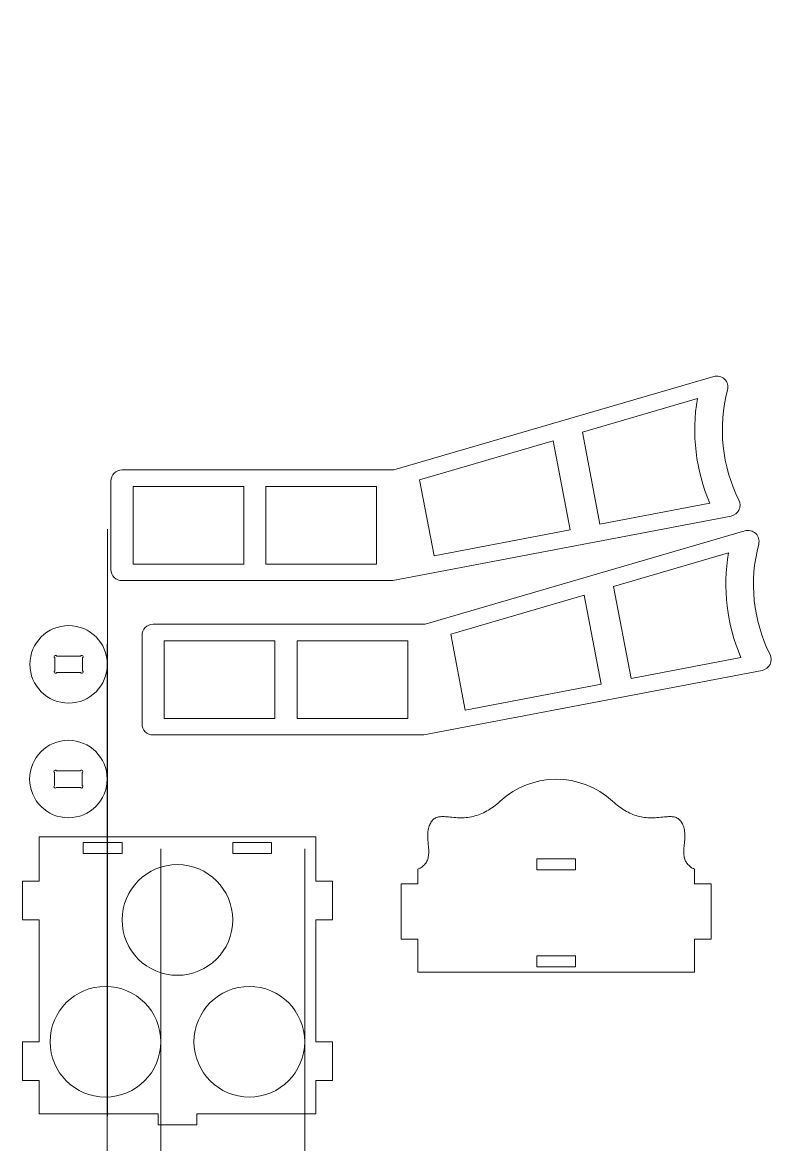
# Model space of a CAD drawing. Header units: millimetres. Extents: x -583 to 544, y -1993 to 850.
# Drawn here: x -97.5 to 173.3, y -208.2 to 197.3 of the extents above; entities that cross this region are included whole.
import ezdxf

# ---------------------------------------------------------------- set-up
doc = ezdxf.new("R2010")
doc.units = ezdxf.units.MM
doc.header["$MEASUREMENT"] = 0
doc.layers.add('layer 1', color=7, linetype='Continuous')

msp = doc.modelspace()

# ---------------------------------------------------------------- linework, layer by layer
at = {"layer": 'layer 1', "lineweight": 15}
for points, knots in [([(-66.7697, -34.6807), (-66.7697, -26.9487), (-73.0377, -20.6807), (-80.7697, -20.6807), (-80.7697, -20.6807), (-88.5017, -20.6807), (-94.7697, -26.9487), (-94.7697, -34.6807), (-94.7697, -34.6807), (-94.7697, -42.4126), (-88.5017, -48.6807), (-80.7698, -48.6807), (-80.7698, -48.6807), (-73.0378, -48.6807), (-66.7697, -42.4128), (-66.7697, -34.6808), (-66.7697, 197.2792), (-66.7697, -498.6007), (-66.7697, -34.6807)], [0, 0, 0, 0, 0.2, 0.2, 0.2, 0.2, 0.4, 0.4, 0.4, 0.4, 0.6, 0.6, 0.6, 0.6, 1, 1, 1, 1.0001, 1.0001, 1.0001, 1.0001]), ([(-47.4649, -171.0619), (-47.4649, -160.0162), (-56.4192, -151.0619), (-67.4649, -151.0619), (-67.4649, -151.0619), (-78.5106, -151.0619), (-87.4649, -160.0162), (-87.4649, -171.0618), (-87.4649, -171.0618), (-87.4649, -182.1075), (-78.5107, -191.0619), (-67.465, -191.0619), (-67.465, -191.0619), (-56.4193, -191.0619), (-47.465, -182.1077), (-47.4649, -171.062), (-47.4619, 160.309), (-47.4649, -833.8039), (-47.4649, -171.0619)], [0, 0, 0, 0, 0.2, 0.2, 0.2, 0.2, 0.4, 0.4, 0.4, 0.4, 0.6, 0.6, 0.6, 0.6, 1, 1, 1, 1.0001, 1.0001, 1.0001, 1.0001]), ([(4.5351, -171.0619), (4.5351, -160.0162), (-4.4192, -151.0619), (-15.4649, -151.0619), (-15.4649, -151.0619), (-26.5106, -151.0619), (-35.4649, -160.0162), (-35.4649, -171.0618), (-35.4649, -171.0618), (-35.4649, -182.1075), (-26.5107, -191.0619), (-15.465, -191.0619), (-15.465, -191.0619), (-4.4193, -191.0619), (4.535, -182.1077), (4.5351, -171.062), (4.5381, 160.309), (4.5351, -833.8039), (4.5351, -171.0619)], [0, 0, 0, 0, 0.2, 0.2, 0.2, 0.2, 0.4, 0.4, 0.4, 0.4, 0.6, 0.6, 0.6, 0.6, 1, 1, 1, 1.0001, 1.0001, 1.0001, 1.0001]), ([(-66.8534, -76.1307), (-66.8534, -68.3987), (-73.1214, -62.1307), (-80.8534, -62.1307), (-80.8534, -62.1307), (-88.5854, -62.1307), (-94.8534, -68.3987), (-94.8534, -76.1307), (-94.8534, -76.1307), (-94.8534, -83.8626), (-88.5854, -90.1307), (-80.8535, -90.1307), (-80.8535, -90.1307), (-73.1215, -90.1307), (-66.8534, -83.8628), (-66.8534, -76.1308), (-66.8534, 155.8292), (-66.8534, -540.0507), (-66.8534, -76.1307)], [0, 0, 0, 0, 0.2, 0.2, 0.2, 0.2, 0.4, 0.4, 0.4, 0.4, 0.6, 0.6, 0.6, 0.6, 1, 1, 1, 1.0001, 1.0001, 1.0001, 1.0001]), ([(157.371, 64.4967), (157.737, 65.8911), (157.3245, 67.3745), (156.2911, 68.3797), (156.2911, 68.3797), (155.2578, 69.3848), (153.7635, 69.7562), (152.3798, 69.3518)], [0, 0, 0, 0, 0.33333333, 0.33333333, 0.33333333, 0.33333333, 1, 1, 1, 1]), ([(-61.4729, 35.5708), (-62.5338, 35.5708), (-63.5512, 35.1494), (-64.3014, 34.3992), (-64.3014, 34.3992), (-65.0515, 33.6491), (-65.4729, 32.6317), (-65.4729, 31.5708)], [0, 0, 0, 0, 0.33333333, 0.33333333, 0.33333333, 0.33333333, 1, 1, 1, 1]), ([(158.6402, 18.9194), (159.8695, 19.1541), (160.9181, 19.9506), (161.4739, 21.0719), (161.4739, 21.0719), (162.0298, 22.1931), (162.0288, 23.5099), (161.4713, 24.6304)], [0, 0, 0, 0, 0.33333333, 0.33333333, 0.33333333, 0.33333333, 1, 1, 1, 1]), ([(168.6128, 8.7238), (168.9788, 10.1182), (168.5663, 11.6016), (167.5329, 12.6068), (167.5329, 12.6068), (166.4996, 13.6119), (165.0053, 13.9833), (163.6216, 13.5789)], [0, 0, 0, 0, 0.33333333, 0.33333333, 0.33333333, 0.33333333, 1, 1, 1, 1]), ([(-65.4729, -0.4292), (-65.4729, -1.4901), (-65.0515, -2.5075), (-64.3014, -3.2576), (-64.3014, -3.2576), (-63.5512, -4.0078), (-62.5338, -4.4292), (-61.4729, -4.4292)], [0, 0, 0, 0, 0.33333333, 0.33333333, 0.33333333, 0.33333333, 1, 1, 1, 1]), ([(-50.2311, -20.2021), (-51.292, -20.2021), (-52.3094, -20.6235), (-53.0596, -21.3737), (-53.0596, -21.3737), (-53.8097, -22.1238), (-54.2311, -23.1412), (-54.2311, -24.2021)], [0, 0, 0, 0, 0.33333333, 0.33333333, 0.33333333, 0.33333333, 1, 1, 1, 1]), ([(-85.0867, -31.6807), (-85.1918, -31.4987), (-85.3995, -31.4018), (-85.6065, -31.4383), (-85.6065, -31.4383), (-85.8135, -31.4748), (-85.9756, -31.6369), (-86.0121, -31.8439), (-86.0121, -31.8439), (-86.0486, -32.0509), (-85.9517, -32.2586), (-85.7697, -32.3637)], [0, 0, 0, 0, 0.25, 0.25, 0.25, 0.25, 0.5, 0.5, 0.5, 0.5, 1, 1, 1, 1]), ([(-75.7697, -32.3637), (-75.5877, -32.2586), (-75.4908, -32.0509), (-75.5273, -31.8439), (-75.5273, -31.8439), (-75.5638, -31.6369), (-75.7259, -31.4748), (-75.9329, -31.4383), (-75.9329, -31.4383), (-76.1399, -31.4018), (-76.3476, -31.4987), (-76.4527, -31.6807)], [0, 0, 0, 0, 0.25, 0.25, 0.25, 0.25, 0.5, 0.5, 0.5, 0.5, 1, 1, 1, 1]), ([(169.882, -36.8535), (171.1113, -36.6188), (172.1599, -35.8223), (172.7157, -34.701), (172.7157, -34.701), (173.2716, -33.5798), (173.2706, -32.263), (172.7131, -31.1425)], [0, 0, 0, 0, 0.33333333, 0.33333333, 0.33333333, 0.33333333, 1, 1, 1, 1]), ([(-85.7697, -36.9977), (-85.9517, -37.1028), (-86.0486, -37.3105), (-86.0121, -37.5175), (-86.0121, -37.5175), (-85.9756, -37.7245), (-85.8135, -37.8866), (-85.6065, -37.9231), (-85.6065, -37.9231), (-85.3995, -37.9596), (-85.1918, -37.8627), (-85.0867, -37.6807)], [0, 0, 0, 0, 0.25, 0.25, 0.25, 0.25, 0.5, 0.5, 0.5, 0.5, 1, 1, 1, 1]), ([(-76.4527, -37.6807), (-76.3476, -37.8627), (-76.1399, -37.9596), (-75.9329, -37.9231), (-75.9329, -37.9231), (-75.7259, -37.8866), (-75.5638, -37.7245), (-75.5273, -37.5175), (-75.5273, -37.5175), (-75.4908, -37.3105), (-75.5877, -37.1028), (-75.7697, -36.9977)], [0, 0, 0, 0, 0.25, 0.25, 0.25, 0.25, 0.5, 0.5, 0.5, 0.5, 1, 1, 1, 1]), ([(-54.2311, -56.2021), (-54.2311, -57.263), (-53.8097, -58.2804), (-53.0596, -59.0305), (-53.0596, -59.0305), (-52.3094, -59.7807), (-51.292, -60.2021), (-50.2311, -60.2021)], [0, 0, 0, 0, 0.33333333, 0.33333333, 0.33333333, 0.33333333, 1, 1, 1, 1]), ([(-85.1704, -73.1307), (-85.2755, -72.9487), (-85.4832, -72.8518), (-85.6902, -72.8883), (-85.6902, -72.8883), (-85.8972, -72.9248), (-86.0593, -73.0869), (-86.0958, -73.2939), (-86.0958, -73.2939), (-86.1323, -73.5009), (-86.0354, -73.7086), (-85.8534, -73.8137)], [0, 0, 0, 0, 0.25, 0.25, 0.25, 0.25, 0.5, 0.5, 0.5, 0.5, 1, 1, 1, 1]), ([(-75.8534, -73.8137), (-75.6714, -73.7086), (-75.5745, -73.5009), (-75.611, -73.2939), (-75.611, -73.2939), (-75.6475, -73.0869), (-75.8096, -72.9248), (-76.0166, -72.8883), (-76.0166, -72.8883), (-76.2236, -72.8518), (-76.4313, -72.9487), (-76.5364, -73.1307)], [0, 0, 0, 0, 0.25, 0.25, 0.25, 0.25, 0.5, 0.5, 0.5, 0.5, 1, 1, 1, 1]), ([(-85.8534, -78.4477), (-86.0354, -78.5528), (-86.1323, -78.7605), (-86.0958, -78.9675), (-86.0958, -78.9675), (-86.0593, -79.1745), (-85.8972, -79.3366), (-85.6902, -79.3731), (-85.6902, -79.3731), (-85.4832, -79.4096), (-85.2755, -79.3127), (-85.1704, -79.1307)], [0, 0, 0, 0, 0.25, 0.25, 0.25, 0.25, 0.5, 0.5, 0.5, 0.5, 1, 1, 1, 1]), ([(-76.5364, -79.1307), (-76.4313, -79.3127), (-76.2236, -79.4096), (-76.0166, -79.3731), (-76.0166, -79.3731), (-75.8096, -79.3366), (-75.6475, -79.1745), (-75.611, -78.9675), (-75.611, -78.9675), (-75.5745, -78.7605), (-75.6714, -78.5528), (-75.8534, -78.4477)], [0, 0, 0, 0, 0.25, 0.25, 0.25, 0.25, 0.5, 0.5, 0.5, 0.5, 1, 1, 1, 1]), ([(45.4683, -108.7213), (45.4683, -108.7213), (45.8803, -108.5136), (45.8803, -108.5136), (45.8803, -108.5136), (45.8803, -108.5136), (46.2637, -108.298), (46.2637, -108.298), (46.2637, -108.298), (46.2637, -108.298), (46.6195, -108.0746), (46.6195, -108.0746), (46.6195, -108.0746), (46.6195, -108.0746), (46.9486, -107.8438), (46.9486, -107.8438), (46.9486, -107.8438), (46.9486, -107.8438), (47.2519, -107.6058), (47.2519, -107.6058), (47.2519, -107.6058), (47.2519, -107.6058), (47.5305, -107.3607), (47.5305, -107.3607), (47.5305, -107.3607), (47.5305, -107.3607), (47.7852, -107.109), (47.7852, -107.109), (47.7852, -107.109), (47.7852, -107.109), (48.017, -106.8507), (48.017, -106.8507), (48.017, -106.8507), (48.017, -106.8507), (48.2774, -106.5172), (48.2774, -106.5172), (48.2774, -106.5172), (48.2774, -106.5172), (48.5049, -106.1744), (48.5049, -106.1744), (48.5049, -106.1744), (48.5049, -106.1744), (48.7015, -105.8226), (48.7015, -105.8226), (48.7015, -105.8226), (48.7015, -105.8226), (48.869, -105.4624), (48.869, -105.4624), (48.869, -105.4624), (48.869, -105.4624), (49.0094, -105.0944), (49.0094, -105.0944), (49.0094, -105.0944), (49.0094, -105.0944), (49.1307, -104.6959), (49.1307, -104.6959), (49.1307, -104.6959), (49.1307, -104.6959), (49.2257, -104.2897), (49.2257, -104.2897), (49.2257, -104.2897), (49.2257, -104.2897), (49.2968, -103.8763), (49.2968, -103.8763), (49.2968, -103.8763), (49.2968, -103.8763), (49.3461, -103.4563), (49.3461, -103.4563), (49.3461, -103.4563), (49.3461, -103.4563), (49.376, -103.0303), (49.376, -103.0303), (49.376, -103.0303), (49.376, -103.0303), (49.3886, -102.5989), (49.3886, -102.5989), (49.3886, -102.5989), (49.3886, -102.5989), (49.3844, -102.0842), (49.3844, -102.0842), (49.3844, -102.0842), (49.3844, -102.0842), (49.3631, -101.5638), (49.3631, -101.5638), (49.3631, -101.5638), (49.3631, -101.5638), (49.3282, -101.0386), (49.3282, -101.0386), (49.3282, -101.0386), (49.3282, -101.0386), (49.2836, -100.5095), (49.2836, -100.5095), (49.2836, -100.5095), (49.2836, -100.5095), (49.2102, -99.7506), (49.2102, -99.7506), (49.2102, -99.7506), (49.2102, -99.7506), (49.135, -98.9885), (49.135, -98.9885), (49.135, -98.9885), (49.135, -98.9885), (49.0686, -98.2261), (49.0686, -98.2261), (49.0686, -98.2261), (49.0686, -98.2261), (49.0217, -97.4661), (49.0217, -97.4661), (49.0217, -97.4661), (49.0217, -97.4661), (49.0054, -96.8724), (49.0054, -96.8724), (49.0054, -96.8724), (49.0054, -96.8724), (49.0118, -96.2837), (49.0118, -96.2837), (49.0118, -96.2837), (49.0118, -96.2837), (49.0421, -95.7025), (49.0421, -95.7025), (49.0421, -95.7025), (49.0421, -95.7025), (49.0973, -95.1317), (49.0973, -95.1317), (49.0973, -95.1317), (49.0973, -95.1317), (49.1782, -94.5742), (49.1782, -94.5742), (49.1782, -94.5742), (49.1782, -94.5742), (49.2854, -94.0327), (49.2854, -94.0327), (49.2854, -94.0327), (49.2854, -94.0327), (49.42, -93.5101), (49.42, -93.5101), (49.42, -93.5101), (49.42, -93.5101), (49.5827, -93.0093), (49.5827, -93.0093), (49.5827, -93.0093), (49.5827, -93.0093), (49.7307, -92.6328), (49.7307, -92.6328), (49.7307, -92.6328), (49.7307, -92.6328), (49.8971, -92.273), (49.8971, -92.273), (49.8971, -92.273), (49.8971, -92.273), (50.082, -91.931), (50.082, -91.931), (50.082, -91.931), (50.082, -91.931), (50.286, -91.6083), (50.286, -91.6083), (50.286, -91.6083), (50.286, -91.6083), (50.5011, -91.3167), (50.5011, -91.3167), (50.5011, -91.3167), (50.5011, -91.3167), (50.7347, -91.0456), (50.7347, -91.0456), (50.7347, -91.0456), (50.7347, -91.0456), (50.987, -90.7961), (50.987, -90.7961), (50.987, -90.7961), (50.987, -90.7961), (51.2584, -90.5696), (51.2584, -90.5696), (51.2584, -90.5696), (51.2584, -90.5696), (51.5494, -90.3672), (51.5494, -90.3672), (51.5494, -90.3672), (51.5494, -90.3672), (51.8602, -90.1901), (51.8602, -90.1901), (51.8602, -90.1901), (51.8602, -90.1901), (52.1718, -90.0475), (52.1718, -90.0475), (52.1718, -90.0475), (52.1718, -90.0475), (52.5017, -89.9296), (52.5017, -89.9296), (52.5017, -89.9296), (52.5017, -89.9296), (52.8501, -89.8374), (52.8501, -89.8374), (52.8501, -89.8374), (52.8501, -89.8374), (53.2171, -89.7707), (53.2171, -89.7707), (53.2171, -89.7707), (53.2171, -89.7707), (53.6024, -89.7272), (53.6024, -89.7272), (53.6024, -89.7272), (53.6024, -89.7272), (54.0306, -89.7036), (54.0306, -89.7036), (54.0306, -89.7036), (54.0306, -89.7036), (54.4785, -89.7002), (54.4785, -89.7002), (54.4785, -89.7002), (54.4785, -89.7002), (54.9456, -89.714), (54.9456, -89.714), (54.9456, -89.714), (54.9456, -89.714), (55.4314, -89.742), (55.4314, -89.742), (55.4314, -89.742), (55.4314, -89.742), (55.9355, -89.7811), (55.9355, -89.7811), (55.9355, -89.7811), (55.9355, -89.7811), (56.4574, -89.8283), (56.4574, -89.8283), (56.4574, -89.8283), (56.4574, -89.8283), (57.0948, -89.8903), (57.0948, -89.8903), (57.0948, -89.8903), (57.0948, -89.8903), (57.7555, -89.9545), (57.7555, -89.9545), (57.7555, -89.9545), (57.7555, -89.9545), (58.4388, -90.0158), (58.4388, -90.0158), (58.4388, -90.0158), (58.4388, -90.0158), (59.1439, -90.0694), (59.1439, -90.0694), (59.1439, -90.0694), (59.1439, -90.0694), (59.7338, -90.1039), (59.7338, -90.1039), (59.7338, -90.1039), (59.7338, -90.1039), (60.3373, -90.1272), (60.3373, -90.1272), (60.3373, -90.1272), (60.3373, -90.1272), (60.954, -90.1368), (60.954, -90.1368), (60.954, -90.1368), (60.954, -90.1368), (61.5834, -90.1299), (61.5834, -90.1299), (61.5834, -90.1299), (61.5834, -90.1299), (62.2251, -90.1039), (62.2251, -90.1039), (62.2251, -90.1039), (62.2251, -90.1039), (62.879, -90.0563), (62.879, -90.0563), (62.879, -90.0563), (62.879, -90.0563), (63.5447, -89.9846), (63.5447, -89.9846), (63.5447, -89.9846), (63.5447, -89.9846), (64.1654, -89.8958), (64.1654, -89.8958), (64.1654, -89.8958), (64.1654, -89.8958), (64.7959, -89.7828), (64.7959, -89.7828), (64.7959, -89.7828), (64.7959, -89.7828), (65.436, -89.644), (65.436, -89.644), (65.436, -89.644), (65.436, -89.644), (66.0857, -89.4775), (66.0857, -89.4775), (66.0857, -89.4775), (66.0857, -89.4775), (66.7449, -89.2814), (66.7449, -89.2814), (66.7449, -89.2814), (66.7449, -89.2814), (67.4135, -89.0539), (67.4135, -89.0539), (67.4135, -89.0539), (67.4135, -89.0539), (67.9939, -88.8324), (67.9939, -88.8324), (67.9939, -88.8324), (67.9939, -88.8324), (68.581, -88.5854), (68.581, -88.5854), (68.581, -88.5854), (68.581, -88.5854), (69.1748, -88.3116), (69.1748, -88.3116), (69.1748, -88.3116), (69.1748, -88.3116), (69.7751, -88.0099), (69.7751, -88.0099), (69.7751, -88.0099), (69.7751, -88.0099), (70.382, -87.6791), (70.382, -87.6791), (70.382, -87.6791), (70.382, -87.6791), (70.9953, -87.318), (70.9953, -87.318), (70.9953, -87.318), (70.9953, -87.318), (71.6149, -86.9256), (71.6149, -86.9256), (71.6149, -86.9256), (71.6149, -86.9256), (72.1885, -86.5373), (72.1885, -86.5373), (72.1885, -86.5373), (72.1885, -86.5373), (72.7673, -86.1207), (72.7673, -86.1207), (72.7673, -86.1207), (72.7673, -86.1207), (73.3513, -85.675), (73.3513, -85.675), (73.3513, -85.675), (73.3513, -85.675), (73.9405, -85.1993), (73.9405, -85.1993), (73.9405, -85.1993), (73.9405, -85.1993), (74.5347, -84.6926), (74.5347, -84.6926), (74.5347, -84.6926), (74.5347, -84.6926), (75.1339, -84.154), (75.1339, -84.154)], [0, 0, 0, 0, 0.01149425, 0.01149425, 0.01149425, 0.01149425, 0.02298851, 0.02298851, 0.02298851, 0.02298851, 0.03448276, 0.03448276, 0.03448276, 0.03448276, 0.04597701, 0.04597701, 0.04597701, 0.04597701, 0.05747126, 0.05747126, 0.05747126, 0.05747126, 0.06896552, 0.06896552, 0.06896552, 0.06896552, 0.08045977, 0.08045977, 0.08045977, 0.08045977, 0.09195402, 0.09195402, 0.09195402, 0.09195402, 0.10344828, 0.10344828, 0.10344828, 0.10344828, 0.11494253, 0.11494253, 0.11494253, 0.11494253, 0.12643678, 0.12643678, 0.12643678, 0.12643678, 0.13793103, 0.13793103, 0.13793103, 0.13793103, 0.14942529, 0.14942529, 0.14942529, 0.14942529, 0.16091954, 0.16091954, 0.16091954, 0.16091954, 0.17241379, 0.17241379, 0.17241379, 0.17241379, 0.18390805, 0.18390805, 0.18390805, 0.18390805, 0.1954023, 0.1954023, 0.1954023, 0.1954023, 0.20689655, 0.20689655, 0.20689655, 0.20689655, 0.2183908, 0.2183908, 0.2183908, 0.2183908, 0.22988506, 0.22988506, 0.22988506, 0.22988506, 0.24137931, 0.24137931, 0.24137931, 0.24137931, 0.25287356, 0.25287356, 0.25287356, 0.25287356, 0.26436782, 0.26436782, 0.26436782, 0.26436782, 0.27586207, 0.27586207, 0.27586207, 0.27586207, 0.28735632, 0.28735632, 0.28735632, 0.28735632, 0.29885057, 0.29885057, 0.29885057, 0.29885057, 0.31034483, 0.31034483, 0.31034483, 0.31034483, 0.32183908, 0.32183908, 0.32183908, 0.32183908, 0.33333333, 0.33333333, 0.33333333, 0.33333333, 0.34482759, 0.34482759, 0.34482759, 0.34482759, 0.35632184, 0.35632184, 0.35632184, 0.35632184, 0.36781609, 0.36781609, 0.36781609, 0.36781609, 0.37931034, 0.37931034, 0.37931034, 0.37931034, 0.3908046, 0.3908046, 0.3908046, 0.3908046, 0.40229885, 0.40229885, 0.40229885, 0.40229885, 0.4137931, 0.4137931, 0.4137931, 0.4137931, 0.42528736, 0.42528736, 0.42528736, 0.42528736, 0.43678161, 0.43678161, 0.43678161, 0.43678161, 0.44827586, 0.44827586, 0.44827586, 0.44827586, 0.45977011, 0.45977011, 0.45977011, 0.45977011, 0.47126437, 0.47126437, 0.47126437, 0.47126437, 0.48275862, 0.48275862, 0.48275862, 0.48275862, 0.49425287, 0.49425287, 0.49425287, 0.49425287, 0.50574713, 0.50574713, 0.50574713, 0.50574713, 0.51724138, 0.51724138, 0.51724138, 0.51724138, 0.52873563, 0.52873563, 0.52873563, 0.52873563, 0.54022989, 0.54022989, 0.54022989, 0.54022989, 0.55172414, 0.55172414, 0.55172414, 0.55172414, 0.56321839, 0.56321839, 0.56321839, 0.56321839, 0.57471264, 0.57471264, 0.57471264, 0.57471264, 0.5862069, 0.5862069, 0.5862069, 0.5862069, 0.59770115, 0.59770115, 0.59770115, 0.59770115, 0.6091954, 0.6091954, 0.6091954, 0.6091954, 0.62068966, 0.62068966, 0.62068966, 0.62068966, 0.63218391, 0.63218391, 0.63218391, 0.63218391, 0.64367816, 0.64367816, 0.64367816, 0.64367816, 0.65517241, 0.65517241, 0.65517241, 0.65517241, 0.66666667, 0.66666667, 0.66666667, 0.66666667, 0.67816092, 0.67816092, 0.67816092, 0.67816092, 0.68965517, 0.68965517, 0.68965517, 0.68965517, 0.70114943, 0.70114943, 0.70114943, 0.70114943, 0.71264368, 0.71264368, 0.71264368, 0.71264368, 0.72413793, 0.72413793, 0.72413793, 0.72413793, 0.73563218, 0.73563218, 0.73563218, 0.73563218, 0.74712644, 0.74712644, 0.74712644, 0.74712644, 0.75862069, 0.75862069, 0.75862069, 0.75862069, 0.77011494, 0.77011494, 0.77011494, 0.77011494, 0.7816092, 0.7816092, 0.7816092, 0.7816092, 0.79310345, 0.79310345, 0.79310345, 0.79310345, 0.8045977, 0.8045977, 0.8045977, 0.8045977, 0.81609195, 0.81609195, 0.81609195, 0.81609195, 0.82758621, 0.82758621, 0.82758621, 0.82758621, 0.83908046, 0.83908046, 0.83908046, 0.83908046, 0.85057471, 0.85057471, 0.85057471, 0.85057471, 0.86206897, 0.86206897, 0.86206897, 0.86206897, 0.87356322, 0.87356322, 0.87356322, 0.87356322, 0.88505747, 0.88505747, 0.88505747, 0.88505747, 0.89655172, 0.89655172, 0.89655172, 0.89655172, 0.90804598, 0.90804598, 0.90804598, 0.90804598, 0.91954023, 0.91954023, 0.91954023, 0.91954023, 0.93103448, 0.93103448, 0.93103448, 0.93103448, 0.94252874, 0.94252874, 0.94252874, 0.94252874, 0.95402299, 0.95402299, 0.95402299, 0.95402299, 0.96551724, 0.96551724, 0.96551724, 0.96551724, 0.97701149, 0.97701149, 0.97701149, 0.97701149, 1, 1, 1, 1]), ([(115.8027, -84.154), (115.8027, -84.154), (116.3465, -84.6439), (116.3465, -84.6439), (116.3465, -84.6439), (116.3465, -84.6439), (116.8861, -85.1075), (116.8861, -85.1075), (116.8861, -85.1075), (116.8861, -85.1075), (117.4216, -85.5455), (117.4216, -85.5455), (117.4216, -85.5455), (117.4216, -85.5455), (117.9529, -85.9586), (117.9529, -85.9586), (117.9529, -85.9586), (117.9529, -85.9586), (118.4799, -86.3474), (118.4799, -86.3474), (118.4799, -86.3474), (118.4799, -86.3474), (119.0026, -86.7126), (119.0026, -86.7126), (119.0026, -86.7126), (119.0026, -86.7126), (119.6131, -87.1137), (119.6131, -87.1137), (119.6131, -87.1137), (119.6131, -87.1137), (120.2175, -87.484), (120.2175, -87.484), (120.2175, -87.484), (120.2175, -87.484), (120.8158, -87.8247), (120.8158, -87.8247), (120.8158, -87.8247), (120.8158, -87.8247), (121.4079, -88.1368), (121.4079, -88.1368), (121.4079, -88.1368), (121.4079, -88.1368), (122.0055, -88.4269), (122.0055, -88.4269), (122.0055, -88.4269), (122.0055, -88.4269), (122.5966, -88.6896), (122.5966, -88.6896), (122.5966, -88.6896), (122.5966, -88.6896), (123.181, -88.926), (123.181, -88.926), (123.181, -88.926), (123.181, -88.926), (123.7586, -89.1373), (123.7586, -89.1373), (123.7586, -89.1373), (123.7586, -89.1373), (124.3294, -89.3247), (124.3294, -89.3247), (124.3294, -89.3247), (124.3294, -89.3247), (124.8933, -89.4892), (124.8933, -89.4892), (124.8933, -89.4892), (124.8933, -89.4892), (125.4503, -89.6321), (125.4503, -89.6321), (125.4503, -89.6321), (125.4503, -89.6321), (126.0912, -89.773), (126.0912, -89.773), (126.0912, -89.773), (126.0912, -89.773), (126.7224, -89.8878), (126.7224, -89.8878), (126.7224, -89.8878), (126.7224, -89.8878), (127.3438, -89.9785), (127.3438, -89.9785), (127.3438, -89.9785), (127.3438, -89.9785), (127.9554, -90.0468), (127.9554, -90.0468), (127.9554, -90.0468), (127.9554, -90.0468), (128.5569, -90.0946), (128.5569, -90.0946), (128.5569, -90.0946), (128.5569, -90.0946), (129.1483, -90.1238), (129.1483, -90.1238), (129.1483, -90.1238), (129.1483, -90.1238), (129.8321, -90.1368), (129.8321, -90.1368), (129.8321, -90.1368), (129.8321, -90.1368), (130.5011, -90.1298), (130.5011, -90.1298), (130.5011, -90.1298), (130.5011, -90.1298), (131.1548, -90.1062), (131.1548, -90.1062), (131.1548, -90.1062), (131.1548, -90.1062), (131.7927, -90.0694), (131.7927, -90.0694), (131.7927, -90.0694), (131.7927, -90.0694), (132.5105, -90.0148), (132.5105, -90.0148), (132.5105, -90.0148), (132.5105, -90.0148), (133.2055, -89.9522), (133.2055, -89.9522), (133.2055, -89.9522), (133.2055, -89.9522), (133.8772, -89.8869), (133.8772, -89.8869), (133.8772, -89.8869), (133.8772, -89.8869), (134.5246, -89.824), (134.5246, -89.824), (134.5246, -89.824), (134.5246, -89.824), (135.1469, -89.769), (135.1469, -89.769), (135.1469, -89.769), (135.1469, -89.769), (135.6178, -89.7345), (135.6178, -89.7345), (135.6178, -89.7345), (135.6178, -89.7345), (136.0724, -89.7105), (136.0724, -89.7105), (136.0724, -89.7105), (136.0724, -89.7105), (136.5103, -89.6997), (136.5103, -89.6997), (136.5103, -89.6997), (136.5103, -89.6997), (136.931, -89.7044), (136.931, -89.7044), (136.931, -89.7044), (136.931, -89.7044), (137.3342, -89.7272), (137.3342, -89.7272), (137.3342, -89.7272), (137.3342, -89.7272), (137.7423, -89.7741), (137.7423, -89.7741), (137.7423, -89.7741), (137.7423, -89.7741), (138.1298, -89.8472), (138.1298, -89.8472), (138.1298, -89.8472), (138.1298, -89.8472), (138.4963, -89.9492), (138.4963, -89.9492), (138.4963, -89.9492), (138.4963, -89.9492), (138.842, -90.0799), (138.842, -90.0799), (138.842, -90.0799), (138.842, -90.0799), (139.1672, -90.238), (139.1672, -90.238), (139.1672, -90.238), (139.1672, -90.238), (139.4723, -90.4225), (139.4723, -90.4225), (139.4723, -90.4225), (139.4723, -90.4225), (139.7419, -90.6193), (139.7419, -90.6193), (139.7419, -90.6193), (139.7419, -90.6193), (139.9942, -90.8373), (139.9942, -90.8373), (139.9942, -90.8373), (139.9942, -90.8373), (140.2296, -91.0755), (140.2296, -91.0755), (140.2296, -91.0755), (140.2296, -91.0755), (140.4483, -91.3329), (140.4483, -91.3329), (140.4483, -91.3329), (140.4483, -91.3329), (140.6506, -91.6083), (140.6506, -91.6083), (140.6506, -91.6083), (140.6506, -91.6083), (140.8701, -91.9576), (140.8701, -91.9576), (140.8701, -91.9576), (140.8701, -91.9576), (141.0674, -92.3293), (141.0674, -92.3293), (141.0674, -92.3293), (141.0674, -92.3293), (141.243, -92.7216), (141.243, -92.7216), (141.243, -92.7216), (141.243, -92.7216), (141.3974, -93.1328), (141.3974, -93.1328), (141.3974, -93.1328), (141.3974, -93.1328), (141.5312, -93.5612), (141.5312, -93.5612), (141.5312, -93.5612), (141.5312, -93.5612), (141.6448, -94.0051), (141.6448, -94.0051), (141.6448, -94.0051), (141.6448, -94.0051), (141.7535, -94.5456), (141.7535, -94.5456), (141.7535, -94.5456), (141.7535, -94.5456), (141.8357, -95.1024), (141.8357, -95.1024), (141.8357, -95.1024), (141.8357, -95.1024), (141.8922, -95.6726), (141.8922, -95.6726), (141.8922, -95.6726), (141.8922, -95.6726), (141.9239, -96.2533), (141.9239, -96.2533), (141.9239, -96.2533), (141.9239, -96.2533), (141.9314, -96.8538), (141.9314, -96.8538), (141.9314, -96.8538), (141.9314, -96.8538), (141.9152, -97.4594), (141.9152, -97.4594), (141.9152, -97.4594), (141.9152, -97.4594), (141.8796, -98.0685), (141.8796, -98.0685), (141.8796, -98.0685), (141.8796, -98.0685), (141.8301, -98.6794), (141.8301, -98.6794), (141.8301, -98.6794), (141.8301, -98.6794), (141.7722, -99.2908), (141.7722, -99.2908), (141.7722, -99.2908), (141.7722, -99.2908), (141.7113, -99.9014), (141.7113, -99.9014), (141.7113, -99.9014), (141.7113, -99.9014), (141.653, -100.5095), (141.653, -100.5095), (141.653, -100.5095), (141.653, -100.5095), (141.6076, -101.0482), (141.6076, -101.0482), (141.6076, -101.0482), (141.6076, -101.0482), (141.5725, -101.5828), (141.5725, -101.5828), (141.5725, -101.5828), (141.5725, -101.5828), (141.5515, -102.1124), (141.5515, -102.1124), (141.5515, -102.1124), (141.5515, -102.1124), (141.5484, -102.636), (141.5484, -102.636), (141.5484, -102.636), (141.5484, -102.636), (141.5673, -103.1526), (141.5673, -103.1526), (141.5673, -103.1526), (141.5673, -103.1526), (141.5999, -103.5528), (141.5999, -103.5528), (141.5999, -103.5528), (141.5999, -103.5528), (141.6504, -103.9476), (141.6504, -103.9476), (141.6504, -103.9476), (141.6504, -103.9476), (141.7205, -104.3365), (141.7205, -104.3365), (141.7205, -104.3365), (141.7205, -104.3365), (141.8121, -104.7189), (141.8121, -104.7189), (141.8121, -104.7189), (141.8121, -104.7189), (141.9272, -105.0944), (141.9272, -105.0944), (141.9272, -105.0944), (141.9272, -105.0944), (142.0537, -105.4293), (142.0537, -105.4293), (142.0537, -105.4293), (142.0537, -105.4293), (142.2025, -105.7577), (142.2025, -105.7577), (142.2025, -105.7577), (142.2025, -105.7577), (142.3751, -106.0793), (142.3751, -106.0793), (142.3751, -106.0793), (142.3751, -106.0793), (142.5728, -106.3936), (142.5728, -106.3936), (142.5728, -106.3936), (142.5728, -106.3936), (142.7971, -106.7003), (142.7971, -106.7003), (142.7971, -106.7003), (142.7971, -106.7003), (143.0493, -106.9991), (143.0493, -106.9991), (143.0493, -106.9991), (143.0493, -106.9991), (143.3309, -107.2895), (143.3309, -107.2895), (143.3309, -107.2895), (143.3309, -107.2895), (143.6161, -107.5481), (143.6161, -107.5481), (143.6161, -107.5481), (143.6161, -107.5481), (143.9283, -107.799), (143.9283, -107.799), (143.9283, -107.799), (143.9283, -107.799), (144.2685, -108.0421), (144.2685, -108.0421), (144.2685, -108.0421), (144.2685, -108.0421), (144.6378, -108.2771), (144.6378, -108.2771), (144.6378, -108.2771), (144.6378, -108.2771), (145.0374, -108.5035), (145.0374, -108.5035), (145.0374, -108.5035), (145.0374, -108.5035), (145.4683, -108.7213), (145.4683, -108.7213)], [0, 0, 0, 0, 0.01123596, 0.01123596, 0.01123596, 0.01123596, 0.02247191, 0.02247191, 0.02247191, 0.02247191, 0.03370787, 0.03370787, 0.03370787, 0.03370787, 0.04494382, 0.04494382, 0.04494382, 0.04494382, 0.05617978, 0.05617978, 0.05617978, 0.05617978, 0.06741573, 0.06741573, 0.06741573, 0.06741573, 0.07865169, 0.07865169, 0.07865169, 0.07865169, 0.08988764, 0.08988764, 0.08988764, 0.08988764, 0.1011236, 0.1011236, 0.1011236, 0.1011236, 0.11235955, 0.11235955, 0.11235955, 0.11235955, 0.12359551, 0.12359551, 0.12359551, 0.12359551, 0.13483146, 0.13483146, 0.13483146, 0.13483146, 0.14606742, 0.14606742, 0.14606742, 0.14606742, 0.15730337, 0.15730337, 0.15730337, 0.15730337, 0.16853933, 0.16853933, 0.16853933, 0.16853933, 0.17977528, 0.17977528, 0.17977528, 0.17977528, 0.19101124, 0.19101124, 0.19101124, 0.19101124, 0.20224719, 0.20224719, 0.20224719, 0.20224719, 0.21348315, 0.21348315, 0.21348315, 0.21348315, 0.2247191, 0.2247191, 0.2247191, 0.2247191, 0.23595506, 0.23595506, 0.23595506, 0.23595506, 0.24719101, 0.24719101, 0.24719101, 0.24719101, 0.25842697, 0.25842697, 0.25842697, 0.25842697, 0.26966292, 0.26966292, 0.26966292, 0.26966292, 0.28089888, 0.28089888, 0.28089888, 0.28089888, 0.29213483, 0.29213483, 0.29213483, 0.29213483, 0.30337079, 0.30337079, 0.30337079, 0.30337079, 0.31460674, 0.31460674, 0.31460674, 0.31460674, 0.3258427, 0.3258427, 0.3258427, 0.3258427, 0.33707865, 0.33707865, 0.33707865, 0.33707865, 0.34831461, 0.34831461, 0.34831461, 0.34831461, 0.35955056, 0.35955056, 0.35955056, 0.35955056, 0.37078652, 0.37078652, 0.37078652, 0.37078652, 0.38202247, 0.38202247, 0.38202247, 0.38202247, 0.39325843, 0.39325843, 0.39325843, 0.39325843, 0.40449438, 0.40449438, 0.40449438, 0.40449438, 0.41573034, 0.41573034, 0.41573034, 0.41573034, 0.42696629, 0.42696629, 0.42696629, 0.42696629, 0.43820225, 0.43820225, 0.43820225, 0.43820225, 0.4494382, 0.4494382, 0.4494382, 0.4494382, 0.46067416, 0.46067416, 0.46067416, 0.46067416, 0.47191011, 0.47191011, 0.47191011, 0.47191011, 0.48314607, 0.48314607, 0.48314607, 0.48314607, 0.49438202, 0.49438202, 0.49438202, 0.49438202, 0.50561798, 0.50561798, 0.50561798, 0.50561798, 0.51685393, 0.51685393, 0.51685393, 0.51685393, 0.52808989, 0.52808989, 0.52808989, 0.52808989, 0.53932584, 0.53932584, 0.53932584, 0.53932584, 0.5505618, 0.5505618, 0.5505618, 0.5505618, 0.56179775, 0.56179775, 0.56179775, 0.56179775, 0.57303371, 0.57303371, 0.57303371, 0.57303371, 0.58426966, 0.58426966, 0.58426966, 0.58426966, 0.59550562, 0.59550562, 0.59550562, 0.59550562, 0.60674157, 0.60674157, 0.60674157, 0.60674157, 0.61797753, 0.61797753, 0.61797753, 0.61797753, 0.62921348, 0.62921348, 0.62921348, 0.62921348, 0.64044944, 0.64044944, 0.64044944, 0.64044944, 0.65168539, 0.65168539, 0.65168539, 0.65168539, 0.66292135, 0.66292135, 0.66292135, 0.66292135, 0.6741573, 0.6741573, 0.6741573, 0.6741573, 0.68539326, 0.68539326, 0.68539326, 0.68539326, 0.69662921, 0.69662921, 0.69662921, 0.69662921, 0.70786517, 0.70786517, 0.70786517, 0.70786517, 0.71910112, 0.71910112, 0.71910112, 0.71910112, 0.73033708, 0.73033708, 0.73033708, 0.73033708, 0.74157303, 0.74157303, 0.74157303, 0.74157303, 0.75280899, 0.75280899, 0.75280899, 0.75280899, 0.76404494, 0.76404494, 0.76404494, 0.76404494, 0.7752809, 0.7752809, 0.7752809, 0.7752809, 0.78651685, 0.78651685, 0.78651685, 0.78651685, 0.79775281, 0.79775281, 0.79775281, 0.79775281, 0.80898876, 0.80898876, 0.80898876, 0.80898876, 0.82022472, 0.82022472, 0.82022472, 0.82022472, 0.83146067, 0.83146067, 0.83146067, 0.83146067, 0.84269663, 0.84269663, 0.84269663, 0.84269663, 0.85393258, 0.85393258, 0.85393258, 0.85393258, 0.86516854, 0.86516854, 0.86516854, 0.86516854, 0.87640449, 0.87640449, 0.87640449, 0.87640449, 0.88764045, 0.88764045, 0.88764045, 0.88764045, 0.8988764, 0.8988764, 0.8988764, 0.8988764, 0.91011236, 0.91011236, 0.91011236, 0.91011236, 0.92134831, 0.92134831, 0.92134831, 0.92134831, 0.93258427, 0.93258427, 0.93258427, 0.93258427, 0.94382022, 0.94382022, 0.94382022, 0.94382022, 0.95505618, 0.95505618, 0.95505618, 0.95505618, 0.96629213, 0.96629213, 0.96629213, 0.96629213, 0.97752809, 0.97752809, 0.97752809, 0.97752809, 1, 1, 1, 1]), ([(-21.4649, -127.0619), (-21.4649, -116.0162), (-30.4192, -107.0619), (-41.4649, -107.0619), (-41.4649, -107.0619), (-52.5106, -107.0619), (-61.4649, -116.0162), (-61.4649, -127.0618), (-61.4649, -127.0618), (-61.4649, -138.1075), (-52.5107, -147.0619), (-41.465, -147.0619), (-41.465, -147.0619), (-30.4193, -147.0619), (-21.465, -138.1077), (-21.4649, -127.062), (-21.4649, -127.062), (-21.4649, -127.0619), (-21.4649, -127.0619)], [0, 0, 0, 0, 0.2, 0.2, 0.2, 0.2, 0.4, 0.4, 0.4, 0.4, 0.6, 0.6, 0.6, 0.6, 1, 1, 1, 1.0001, 1.0001, 1.0001, 1.0001])]:
    msp.add_open_spline(points, degree=3, knots=knots, dxfattribs=at)
for points in [[(152.3798, 69.3517), (152.3798, 69.3517), (36.8134, 35.5708), (36.8134, 35.5708)], [(146.4712, 61.3735), (146.4712, 61.3735), (104.9094, 49.2247), (104.9094, 49.2247)], [(146.4712, 61.3735), (144.2757, 48.601), (145.8316, 35.4658), (150.9504, 23.5597)], [(157.371, 64.4967), (153.867, 51.1497), (155.3239, 36.9848), (161.4713, 24.6304)], [(104.9094, 49.2247), (104.9094, 49.2247), (111.2558, 15.9817), (111.2558, 15.9817)], [(94.3026, 46.1243), (94.3026, 46.1243), (46.0901, 32.0314), (46.0901, 32.0314)], [(100.4509, 13.9189), (100.4509, 13.9189), (94.3026, 46.1243), (94.3026, 46.1243)], [(36.8134, 35.5708), (36.8134, 35.5708), (-61.4729, 35.5708), (-61.4729, 35.5708)], [(-65.4729, -0.4292), (-65.4729, -0.4292), (-65.4729, 31.5708), (-65.4729, 31.5708)], [(-57.4729, 29.5708), (-57.4729, 29.5708), (-57.4729, 1.5708), (-57.4729, 1.5708)], [(-17.4729, 29.5708), (-17.4729, 29.5708), (-57.4729, 29.5708), (-57.4729, 29.5708)], [(-17.4729, 1.5708), (-17.4729, 1.5708), (-17.4729, 29.5708), (-17.4729, 29.5708)], [(-9.4729, 29.5708), (-9.4729, 29.5708), (-9.4729, 1.5708), (-9.4729, 1.5708)], [(30.5271, 29.5708), (30.5271, 29.5708), (-9.4729, 29.5708), (-9.4729, 29.5708)], [(30.5271, 1.5708), (30.5271, 1.5708), (30.5271, 29.5708), (30.5271, 29.5708)], [(46.0901, 32.0314), (46.0901, 32.0314), (51.3379, 4.5428), (51.3379, 4.5428)], [(111.2558, 15.9817), (111.2558, 15.9817), (150.9504, 23.5597), (150.9504, 23.5597)], [(36.3379, -4.4292), (36.3379, -4.4292), (158.6402, 18.9194), (158.6402, 18.9194)], [(163.6216, 13.5788), (163.6216, 13.5788), (48.0552, -20.2021), (48.0552, -20.2021)], [(51.3379, 4.5428), (51.3379, 4.5428), (100.4509, 13.9189), (100.4509, 13.9189)], [(168.6128, 8.7238), (165.1088, -4.6232), (166.5657, -18.7881), (172.7131, -31.1425)], [(157.713, 5.6006), (157.713, 5.6006), (116.1512, -6.5482), (116.1512, -6.5482)], [(157.713, 5.6006), (155.5175, -7.1719), (157.0734, -20.3071), (162.1922, -32.2132)], [(-57.4729, 1.5708), (-57.4729, 1.5708), (-17.4729, 1.5708), (-17.4729, 1.5708)], [(-9.4729, 1.5708), (-9.4729, 1.5708), (30.5271, 1.5708), (30.5271, 1.5708)], [(-61.4729, -4.4292), (-61.4729, -4.4292), (36.3379, -4.4292), (36.3379, -4.4292)], [(116.1512, -6.5482), (116.1512, -6.5482), (122.4976, -39.7912), (122.4976, -39.7912)], [(105.5444, -9.6486), (105.5444, -9.6486), (57.3319, -23.7415), (57.3319, -23.7415)], [(111.6927, -41.854), (111.6927, -41.854), (105.5444, -9.6486), (105.5444, -9.6486)], [(48.0552, -20.2021), (48.0552, -20.2021), (-50.2311, -20.2021), (-50.2311, -20.2021)], [(-54.2311, -56.2021), (-54.2311, -56.2021), (-54.2311, -24.2021), (-54.2311, -24.2021)], [(57.3319, -23.7415), (57.3319, -23.7415), (62.5797, -51.2301), (62.5797, -51.2301)], [(-46.2311, -26.2021), (-46.2311, -26.2021), (-46.2311, -54.2021), (-46.2311, -54.2021)], [(-6.2311, -26.2021), (-6.2311, -26.2021), (-46.2311, -26.2021), (-46.2311, -26.2021)], [(-6.2311, -54.2021), (-6.2311, -54.2021), (-6.2311, -26.2021), (-6.2311, -26.2021)], [(1.7689, -26.2021), (1.7689, -26.2021), (1.7689, -54.2021), (1.7689, -54.2021)], [(41.7689, -26.2021), (41.7689, -26.2021), (1.7689, -26.2021), (1.7689, -26.2021)], [(41.7689, -54.2021), (41.7689, -54.2021), (41.7689, -26.2021), (41.7689, -26.2021)], [(-85.7697, -32.3637), (-85.7697, -32.3637), (-85.7697, -36.9977), (-85.7697, -36.9977)], [(-76.4527, -31.6807), (-76.4527, -31.6807), (-85.0867, -31.6807), (-85.0867, -31.6807)], [(-75.7697, -36.9977), (-75.7697, -36.9977), (-75.7697, -32.3637), (-75.7697, -32.3637)], [(122.4976, -39.7912), (122.4976, -39.7912), (162.1922, -32.2132), (162.1922, -32.2132)], [(-85.0867, -37.6807), (-85.0867, -37.6807), (-76.4527, -37.6807), (-76.4527, -37.6807)], [(47.5797, -60.2021), (47.5797, -60.2021), (169.882, -36.8535), (169.882, -36.8535)], [(62.5797, -51.2301), (62.5797, -51.2301), (111.6927, -41.854), (111.6927, -41.854)], [(-46.2311, -54.2021), (-46.2311, -54.2021), (-6.2311, -54.2021), (-6.2311, -54.2021)], [(1.7689, -54.2021), (1.7689, -54.2021), (41.7689, -54.2021), (41.7689, -54.2021)], [(-50.2311, -60.2021), (-50.2311, -60.2021), (47.5797, -60.2021), (47.5797, -60.2021)], [(-85.8534, -73.8137), (-85.8534, -73.8137), (-85.8534, -78.4477), (-85.8534, -78.4477)], [(-76.5364, -73.1307), (-76.5364, -73.1307), (-85.1704, -73.1307), (-85.1704, -73.1307)], [(-75.8534, -78.4477), (-75.8534, -78.4477), (-75.8534, -73.8137), (-75.8534, -73.8137)], [(115.8027, -84.154), (104.3149, -73.5634), (86.6217, -73.5634), (75.1339, -84.154)], [(-85.1704, -79.1307), (-85.1704, -79.1307), (-76.5364, -79.1307), (-76.5364, -79.1307)], [(-91.4649, -97.0619), (-91.4649, -97.0619), (-91.4649, -113.0619), (-91.4649, -113.0619)], [(8.5351, -97.0619), (8.5351, -97.0619), (-91.4649, -97.0619), (-91.4649, -97.0619)], [(8.5351, -113.0619), (8.5351, -113.0619), (8.5351, -97.0619), (8.5351, -97.0619)], [(-75.4649, -99.0619), (-75.4649, -99.0619), (-75.4649, -103.0619), (-75.4649, -103.0619)], [(-61.4649, -99.0619), (-61.4649, -99.0619), (-75.4649, -99.0619), (-75.4649, -99.0619)], [(-61.4649, -103.0619), (-61.4649, -103.0619), (-61.4649, -99.0619), (-61.4649, -99.0619)], [(-7.4649, -99.0619), (-7.4649, -99.0619), (-21.4649, -99.0619), (-21.4649, -99.0619)], [(-21.4649, -99.0619), (-21.4649, -99.0619), (-21.4649, -103.0619), (-21.4649, -103.0619)], [(-7.4649, -103.0619), (-7.4649, -103.0619), (-7.4649, -99.0619), (-7.4649, -99.0619)], [(-75.4649, -103.0619), (-75.4649, -103.0619), (-61.4649, -103.0619), (-61.4649, -103.0619)], [(-21.4649, -103.0619), (-21.4649, -103.0619), (-7.4649, -103.0619), (-7.4649, -103.0619)], [(88.4683, -104.9619), (88.4683, -104.9619), (88.4683, -108.9619), (88.4683, -108.9619)], [(102.4683, -104.9619), (102.4683, -104.9619), (88.4683, -104.9619), (88.4683, -104.9619)], [(102.4683, -108.9619), (102.4683, -108.9619), (102.4683, -104.9619), (102.4683, -104.9619)], [(45.4683, -108.7213), (45.4683, -108.7213), (45.4683, -113.9619), (45.4683, -113.9619)], [(88.4683, -108.9619), (88.4683, -108.9619), (102.4683, -108.9619), (102.4683, -108.9619)], [(145.4683, -113.9619), (145.4683, -113.9619), (145.4683, -108.7213), (145.4683, -108.7213)], [(-97.4649, -113.0619), (-97.4649, -113.0619), (-97.4649, -127.0619), (-97.4649, -127.0619)], [(-91.4649, -113.0619), (-91.4649, -113.0619), (-97.4649, -113.0619), (-97.4649, -113.0619)], [(14.5351, -113.0619), (14.5351, -113.0619), (8.5351, -113.0619), (8.5351, -113.0619)], [(14.5351, -127.0619), (14.5351, -127.0619), (14.5351, -113.0619), (14.5351, -113.0619)], [(39.4683, -113.9619), (39.4683, -113.9619), (39.4683, -133.9619), (39.4683, -133.9619)], [(45.4683, -113.9619), (45.4683, -113.9619), (39.4683, -113.9619), (39.4683, -113.9619)], [(151.4683, -113.9619), (151.4683, -113.9619), (145.4683, -113.9619), (145.4683, -113.9619)], [(151.4683, -133.9619), (151.4683, -133.9619), (151.4683, -113.9619), (151.4683, -113.9619)], [(-97.4649, -127.0619), (-97.4649, -127.0619), (-91.4649, -127.0619), (-91.4649, -127.0619)], [(-91.4649, -127.0619), (-91.4649, -127.0619), (-91.4649, -171.0619), (-91.4649, -171.0619)], [(8.5351, -127.0619), (8.5351, -127.0619), (14.5351, -127.0619), (14.5351, -127.0619)], [(8.5351, -171.0619), (8.5351, -171.0619), (8.5351, -127.0619), (8.5351, -127.0619)], [(39.4683, -133.9619), (39.4683, -133.9619), (45.4683, -133.9619), (45.4683, -133.9619)], [(45.4683, -133.9619), (45.4683, -133.9619), (45.4683, -145.9619), (45.4683, -145.9619)], [(145.4683, -133.9619), (145.4683, -133.9619), (151.4683, -133.9619), (151.4683, -133.9619)], [(145.4683, -145.9619), (145.4683, -145.9619), (145.4683, -133.9619), (145.4683, -133.9619)], [(88.4683, -139.9619), (88.4683, -139.9619), (88.4683, -143.9619), (88.4683, -143.9619)], [(102.4683, -139.9619), (102.4683, -139.9619), (88.4683, -139.9619), (88.4683, -139.9619)], [(102.4683, -143.9619), (102.4683, -143.9619), (102.4683, -139.9619), (102.4683, -139.9619)], [(45.4683, -145.9619), (45.4683, -145.9619), (145.4683, -145.9619), (145.4683, -145.9619)], [(88.4683, -143.9619), (88.4683, -143.9619), (102.4683, -143.9619), (102.4683, -143.9619)], [(-97.4649, -171.0619), (-97.4649, -171.0619), (-97.4649, -185.0619), (-97.4649, -185.0619)], [(-91.4649, -171.0619), (-91.4649, -171.0619), (-97.4649, -171.0619), (-97.4649, -171.0619)], [(14.5351, -171.0619), (14.5351, -171.0619), (8.5351, -171.0619), (8.5351, -171.0619)], [(14.5351, -185.0619), (14.5351, -185.0619), (14.5351, -171.0619), (14.5351, -171.0619)], [(-97.4649, -185.0619), (-97.4649, -185.0619), (-91.4649, -185.0619), (-91.4649, -185.0619)], [(-91.4649, -185.0619), (-91.4649, -185.0619), (-91.4649, -197.0619), (-91.4649, -197.0619)], [(8.5351, -185.0619), (8.5351, -185.0619), (14.5351, -185.0619), (14.5351, -185.0619)], [(8.5351, -197.0619), (8.5351, -197.0619), (8.5351, -185.0619), (8.5351, -185.0619)], [(-91.4649, -197.0619), (-91.4649, -197.0619), (-48.4649, -197.0619), (-48.4649, -197.0619)], [(-48.4649, -197.0619), (-48.4649, -197.0619), (-48.4649, -201.0619), (-48.4649, -201.0619)], [(-34.4649, -201.0619), (-34.4649, -201.0619), (-34.4649, -197.0619), (-34.4649, -197.0619)], [(-34.4649, -197.0619), (-34.4649, -197.0619), (8.5351, -197.0619), (8.5351, -197.0619)], [(-48.4649, -201.0619), (-48.4649, -201.0619), (-34.4649, -201.0619), (-34.4649, -201.0619)]]:
    msp.add_open_spline(points, degree=3, dxfattribs=at)

doc.saveas('drawing.dxf')
